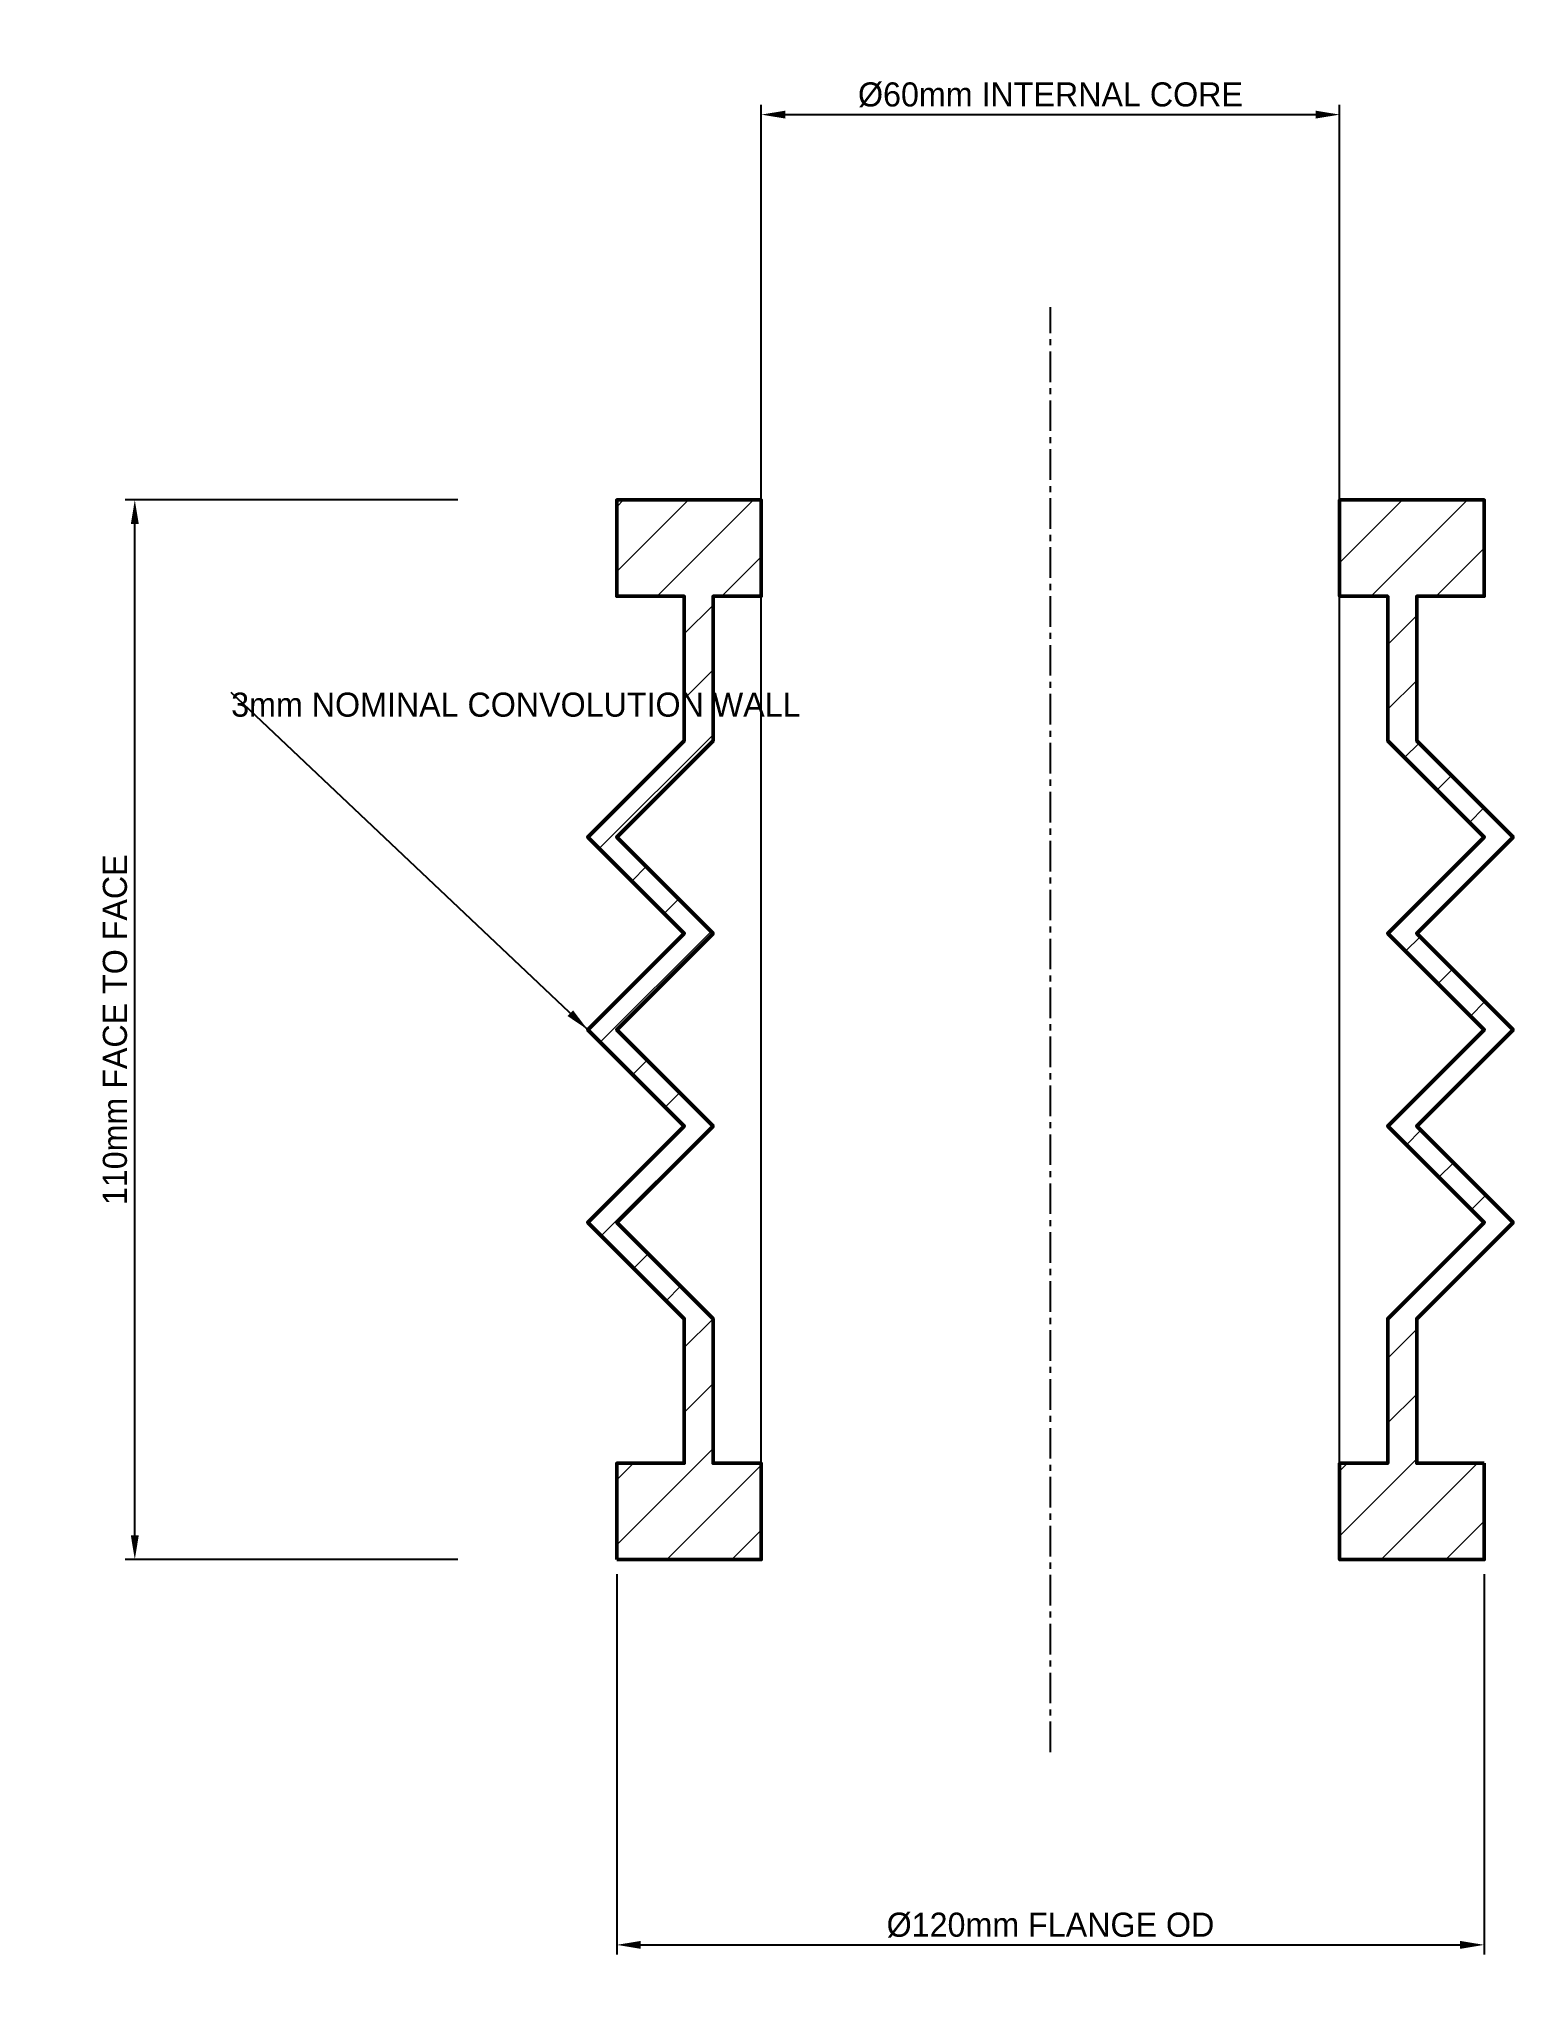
# Model space of a CAD drawing. Header units: metres. Extents: x -45 to 108, y -44 to 158.
import ezdxf

# ---------------------------------------------------------------- set-up
doc = ezdxf.new("R2010")
doc.units = ezdxf.units.M
doc.linetypes.add('CENTER', pattern=[5.08, 3.175, -0.635, 0.635, -0.635])
for name, color, linetype, lineweight in [('CENTERLINES', 7, 'CENTER', 25), ('DIMENSIONS', 7, 'Continuous', 25), ('GEOMETRY', 7, 'Continuous', 50), ('HATCH', 7, 'Continuous', 13)]:
    doc.layers.add(name, color=color, linetype=linetype, lineweight=lineweight)
doc.dimstyles.new('ENGINEERING_STYLE', dxfattribs={"dimtxt": 2.5, "dimasz": 2.5, "dimexe": 1, "dimexo": 1.5, "dimgap": 0.8, "dimtad": 1, "dimcen": 2.5, "dimazin": 3, "dimtfac": 1, "dimtmove": 0, "dimatfit": 3, "dimtfill": 1})

msp = doc.modelspace()

# ---------------------------------------------------------------- hatches: boundary and pattern name
at = {"layer": 'HATCH'}
h = msp.add_hatch(dxfattribs=at)
h.set_pattern_fill('ANSI31', scale=1.5)
h.paths.add_polyline_path([(15, 0), (30, 0), (30, 10), (25, 10), (25, 25), (15, 35), (25, 45), (15, 55), (25, 65), (15, 75), (25, 85), (25, 100), (30, 100), (30, 110), (15, 110), (15, 100), (22, 100), (22, 85), (12, 75), (22, 65), (12, 55), (22, 45), (12, 35), (22, 25), (22, 10), (15, 10)])
h = msp.add_hatch(dxfattribs=at)
h.set_pattern_fill('ANSI31', scale=1.5)
h.paths.add_polyline_path([(105, 10), (98, 10), (98, 25), (108, 35), (98, 45), (108, 55), (98, 65), (108, 75), (98, 85), (98, 100), (105, 100), (105, 110), (90, 110), (90, 100), (95, 100), (95, 85), (105, 75), (95, 65), (105, 55), (95, 45), (105, 35), (95, 25), (95, 10), (90, 10), (90, 0), (105, 0)])

# ---------------------------------------------------------------- linework, layer by layer
at = {"layer": 'CENTERLINES'}
msp.add_line((60, -20), (60, 130), dxfattribs=at)
at = {"layer": 'GEOMETRY'}
for points in [[(15, 0), (30, 0), (30, 10), (25, 10), (25, 25), (15, 35), (25, 45), (15, 55), (25, 65), (15, 75), (25, 85), (25, 100), (30, 100), (30, 110), (15, 110), (15, 100), (22, 100), (22, 85), (12, 75), (22, 65), (12, 55), (22, 45), (12, 35), (22, 25), (22, 10), (15, 10)], [(105, 10), (98, 10), (98, 25), (108, 35), (98, 45), (108, 55), (98, 65), (108, 75), (98, 85), (98, 100), (105, 100), (105, 110), (90, 110), (90, 100), (95, 100), (95, 85), (105, 75), (95, 65), (105, 55), (95, 45), (105, 35), (95, 25), (95, 10), (90, 10), (90, 0), (105, 0)]]:
    msp.add_lwpolyline(points, close=True, dxfattribs=at)

# ---------------------------------------------------------------- dimensions: what is measured, and where the dimension line sits
at = {"layer": 'DIMENSIONS'}
msp.add_linear_dim(base=(-35, 0), p1=(0, 0), p2=(0, 110), angle=90, text='110mm FACE TO FACE', dimstyle='ENGINEERING_STYLE', dxfattribs=at).render()

# ---------------------------------------------------------------- next in the draw order: dimensions: what is measured, and where the dimension line sits
msp.add_linear_dim(base=(15, -40), p1=(15, 0), p2=(105, 0), text='%%C120mm FLANGE OD', dimstyle='ENGINEERING_STYLE', dxfattribs=at).render()

# ---------------------------------------------------------------- next in the draw order: leaders
msp.add_leader([(12, 55), (-25, 90)], dimstyle='ENGINEERING_STYLE', dxfattribs=at)

# ---------------------------------------------------------------- next in the draw order: dimensions: what is measured, and where the dimension line sits
msp.add_linear_dim(base=(30, 150), p1=(30, 0), p2=(90, 0), text='%%C60mm INTERNAL CORE', dimstyle='ENGINEERING_STYLE', dxfattribs=at).render()

# ---------------------------------------------------------------- next in the draw order: texts
at = {"layer": 'DIMENSIONS', "insert": (-25, 90), "char_height": 2.5, "attachment_point": 1}
msp.add_mtext('3mm NOMINAL CONVOLUTION WALL', dxfattribs=at)

doc.saveas('drawing.dxf')
